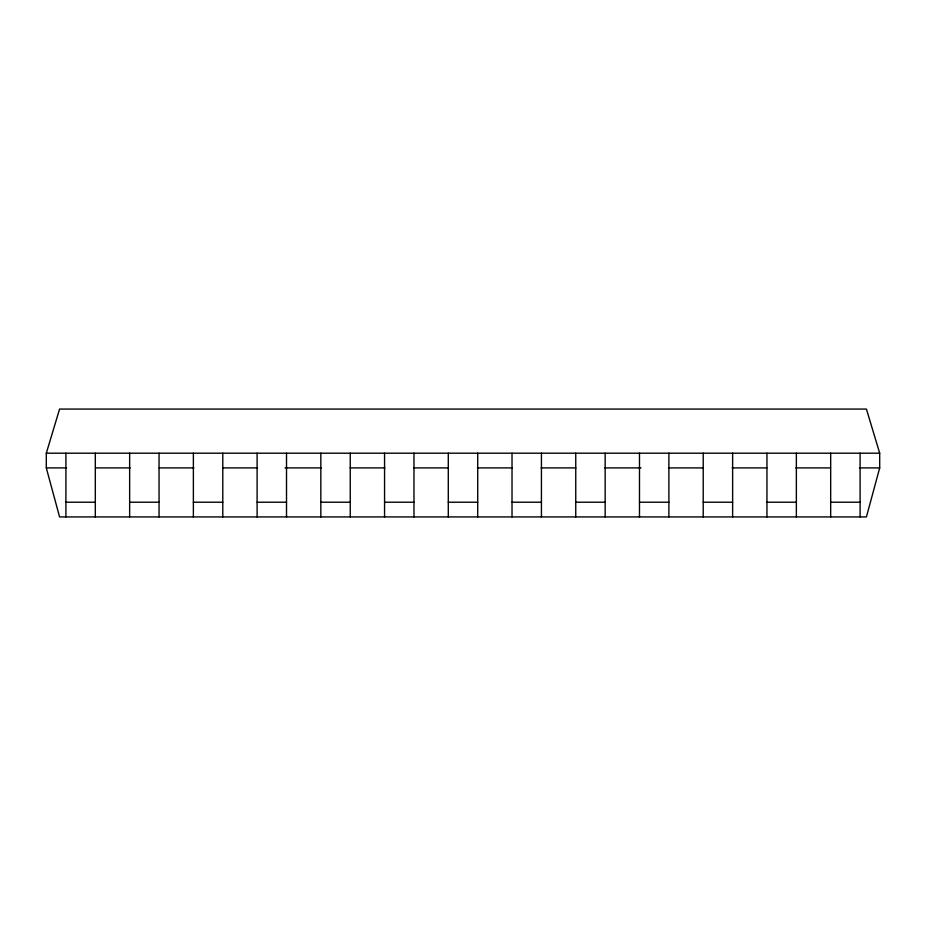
<?xml version="1.0" encoding="UTF-8"?>
<svg xmlns="http://www.w3.org/2000/svg" width="926" height="926" viewBox="0 0 926 926"><rect width="100%" height="100%" fill="white"/><g stroke="black" fill="none" stroke-linecap="round" stroke-linejoin="round"><path stroke-width="1.39" d="M879.7 467.908L866.423 516.928L59.577 516.928L46.3 467.908L46.3 453.196L59.577 409.072L866.423 409.072L879.7 453.196L879.7 467.908L859.444 467.908M46.3 453.196L879.7 453.196M46.3 467.908L66.556 467.908M95.494 467.908L130.219 467.908M159.156 467.908L193.881 467.908M222.819 467.908L257.544 467.908M285.034 467.908L321.206 467.908M350.144 467.908L384.869 467.908M413.806 467.908L448.531 467.908M477.469 467.908L512.194 467.908M541.131 467.908L575.856 467.908M604.794 467.908L640.966 467.908M668.456 467.908L703.181 467.908M732.119 467.908L766.844 467.908M795.781 467.908L830.506 467.908M65.908 502.216L95.32 502.216M129.64 502.216L159.052 502.216M193.372 502.216L222.784 502.216M257.104 502.216L286.516 502.216M320.836 502.216L350.248 502.216M384.568 502.216L413.98 502.216M448.288 502.216L477.712 502.216M512.02 502.216L541.432 502.216M575.752 502.216L605.164 502.216M639.484 502.216L668.896 502.216M703.216 502.216L732.628 502.216M766.948 502.216L796.36 502.216M830.68 502.216L860.092 502.216M860.092 453.196L860.092 516.928M830.68 453.196L830.68 516.928M796.36 453.196L796.36 516.928M766.948 453.196L766.948 516.928M732.628 453.196L732.628 516.928M703.216 453.196L703.216 516.928M668.896 453.196L668.896 516.928M639.484 453.196L639.484 516.928M605.164 453.196L605.164 516.928M575.752 453.196L575.752 516.928M541.432 453.196L541.432 516.928M512.02 453.196L512.02 516.928M477.712 453.196L477.712 516.928M448.288 453.196L448.288 516.928M413.98 453.196L413.98 516.928M384.568 453.196L384.568 516.928M350.248 453.196L350.248 516.928M320.836 453.196L320.836 516.928M286.516 453.196L286.516 516.928M257.104 453.196L257.104 516.928M222.784 453.196L222.784 516.928M193.372 453.196L193.372 516.928M159.052 453.196L159.052 516.928M129.64 453.196L129.64 516.928M95.32 453.196L95.32 516.928M65.908 453.196L65.908 516.928"/></g></svg>
